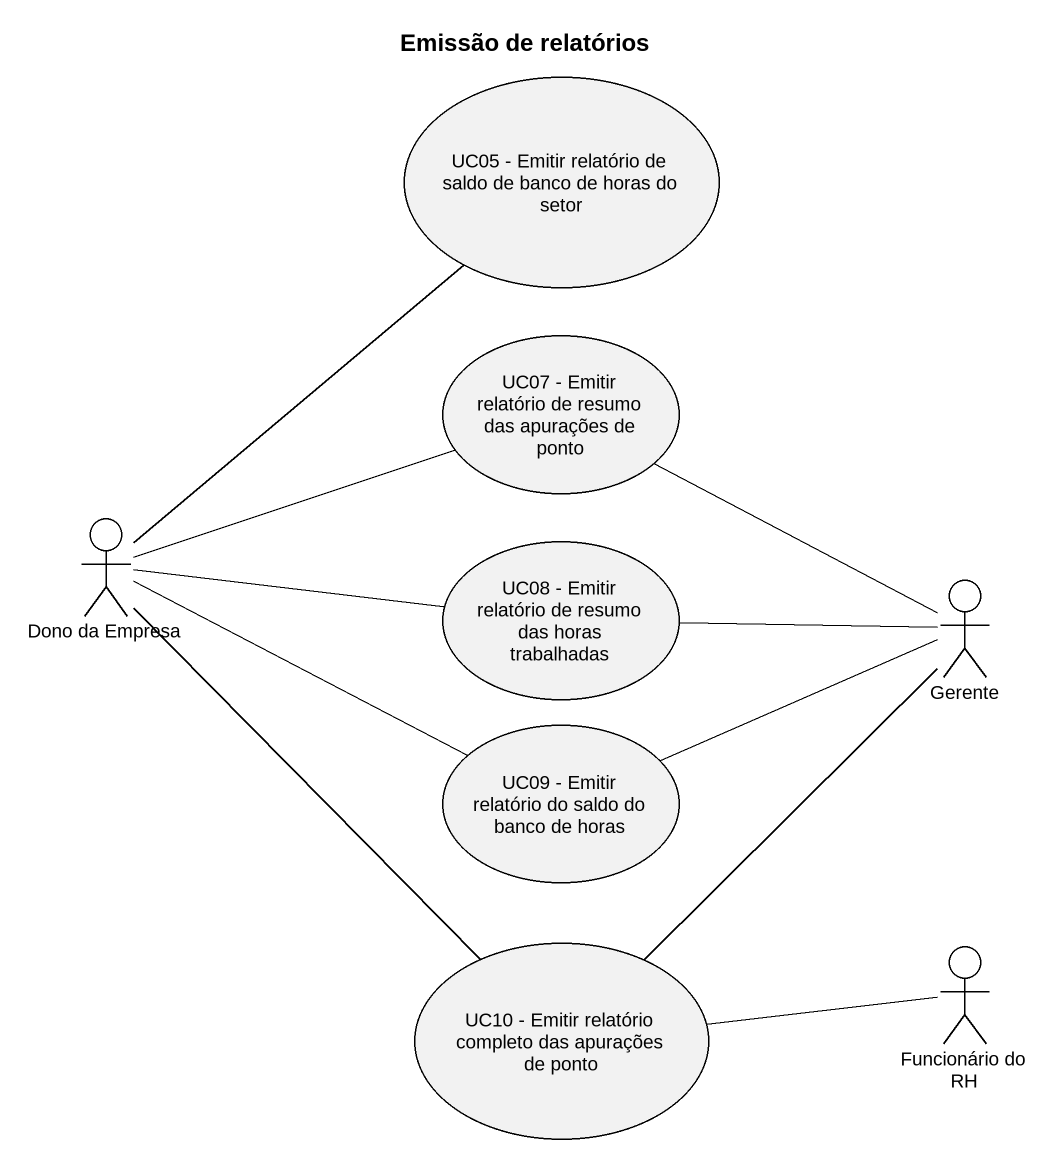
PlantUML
@startuml
title Emissão de relatórios
usecase "UC05 - Emitir relatório de saldo de banco de horas do setor" as UC05_Emitir_relatório_de
usecase "UC07 - Emitir relatório de resumo das apurações de ponto" as UC07_Emitir_relatório_de
actor "Dono da Empresa" as Dono_da_Empresa
usecase "UC08 - Emitir relatório de resumo das horas trabalhadas" as UC08_Emitir_relatório_de
actor Gerente
usecase "UC09 - Emitir relatório do saldo do banco de horas" as UC09_Emitir_relatório_do
usecase "UC10 - Emitir relatório completo das apurações de ponto" as UC10_Emitir_relatório
actor "Funcionário do RH" as Funcionário_do_RH
Dono_da_Empresa -up- UC05_Emitir_relatório_de
Dono_da_Empresa -right- UC07_Emitir_relatório_de
Dono_da_Empresa -right- UC08_Emitir_relatório_de
Dono_da_Empresa -right- UC09_Emitir_relatório_do
Dono_da_Empresa -- UC10_Emitir_relatório
Gerente -up- UC07_Emitir_relatório_de
Gerente -left- UC08_Emitir_relatório_de
Gerente -left- UC09_Emitir_relatório_do
Gerente -- UC10_Emitir_relatório
Funcionário_do_RH -left- UC10_Emitir_relatório
@enduml
